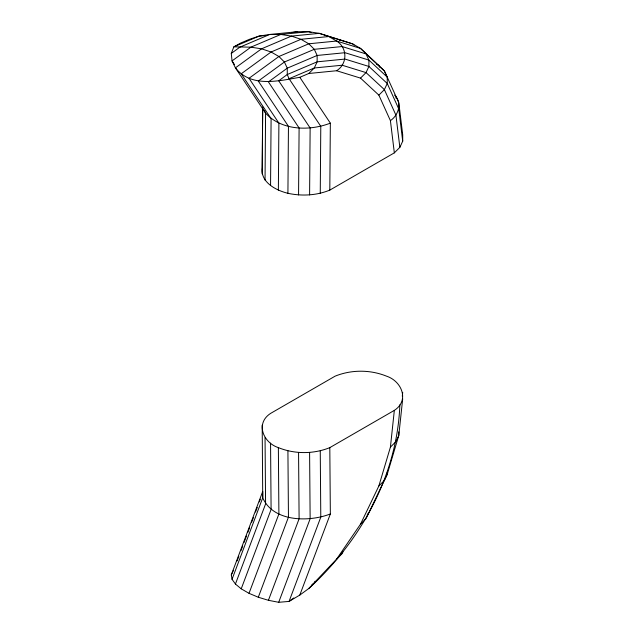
<?xml version="1.0" encoding="UTF-8"?>
<svg xmlns="http://www.w3.org/2000/svg" width="634" height="634" viewBox="0 0 634 634"><rect width="100%" height="100%" fill="white"/><g stroke="black" fill="none" stroke-linecap="round" stroke-linejoin="round"><path stroke-width="0.95" d="M262.674 107.503L262.191 167.574C260.146 182.172 275.917 190.382 287.915 193.299C301.816 196.286 316.58 195.534 329.807 190.113L394.34 152.857L399.856 147.342L402.709 141.192L402.709 134.82L398.778 102.589L384.386 70.945L360.524 48.414L352.726 43.912L319.267 33.348L308.607 31.7L297.584 31.7L269.735 34.458L259.084 36.106L249.527 39.292L240.563 43.104L233.859 46.837L231.291 53.415L232.044 60.912L235.428 67.862L265.583 113.137C281.575 130.636 309.44 131.206 330.346 123.154L299.811 77.308C278.445 80.954 251.151 87.857 235.428 67.862L261.549 48.818L291.426 36.106L319.267 33.348L352.726 43.912L354.137 45.22M262.191 173.938L262.73 106.98M265.044 180.096L265.583 113.137L264.362 110.498M270.559 185.611L271.098 118.645L241.221 73.79L271.098 51.996L300.976 39.292L328.816 36.534L336.614 41.036L360.524 48.414L384.386 70.945L387.239 77.102L387.239 83.466L398.778 108.961L402.709 141.192M278.366 190.113L278.897 123.154L249.019 78.291L278.897 56.505L308.774 43.794L336.614 41.036C347.622 47.812 347.622 63.963 336.614 70.739L308.774 73.496L299.811 77.308M287.915 193.299L288.454 126.332L258.3 81.065L284.412 62.013L314.29 49.309L342.13 46.551L366.04 53.93L368.901 60.079L387.239 77.102M298.566 194.947L299.105 127.981L268.42 81.913L287.265 68.171L317.143 55.459L344.991 52.701L368.901 60.079L368.901 66.451L366.04 72.601L360.524 78.117L336.614 70.739M309.598 194.947L310.137 127.981L278.698 80.787L287.265 74.535L317.143 61.831L344.991 59.073L368.901 66.451L387.239 83.466L384.386 89.616L378.87 95.132L390.409 120.626L394.34 152.857M320.257 193.299L320.788 126.332L289.064 78.711L287.265 74.535L287.265 68.171L284.412 62.013L278.897 56.505L271.098 51.996L261.549 48.818L250.89 47.17L233.859 46.837L259.084 36.106L265.804 35.441M329.807 190.113L330.346 123.154M232.044 579.302L262.73 497.801L262.73 491.429L231.291 574.927L232.044 579.302L235.428 584.041L241.221 588.827L249.019 593.329L258.3 597.244L268.42 600.303L278.698 602.3L289.064 601.412L299.811 595.072L308.774 588.526L336.614 559.14L360.524 524.152L378.87 485.953L390.409 447.144L394.34 410.372C409.786 400.363 401.607 381.082 386.542 376.168C370.224 369.567 351.41 369.567 335.093 376.168L270.559 413.423C255.114 423.433 263.292 442.714 278.366 447.628C294.683 454.229 313.489 454.229 329.807 447.628L394.34 410.372M399.856 404.857C397.256 475.635 360.358 541.396 308.774 588.526M402.297 396.21L402.709 392.335M402.709 398.707L398.778 435.479L387.239 474.287L384.386 480.437L378.87 485.953M237.092 560.947L238.828 556.335M240.912 550.795L242.656 546.183M244.042 542.49L246.475 536.031M247.862 532.338L249.598 527.726M251.682 522.194L253.426 517.574M255.51 512.042L257.245 507.43M259.33 501.89L260.368 499.124M235.428 584.041L265.583 503.951L265.044 437.611M241.221 588.827L271.098 509.467L270.559 443.126M249.019 593.329L278.897 513.968L278.366 447.628M258.3 597.244L288.454 517.154L287.915 450.814M268.42 600.303L299.105 518.802L298.566 452.462M278.698 602.3L310.137 518.802L309.598 452.462M299.811 595.072L330.346 513.968L329.807 447.628M315.106 581.259L314.29 583.018L311.928 584.738M342.946 551.865L342.13 553.625L336.614 559.14M387.239 472.465L387.239 474.287L366.04 518.636L360.524 524.152M231.291 574.927L233.494 570.307M367.229 514.927L368.901 512.486M308.774 73.496L314.29 67.981L317.143 61.831L317.143 55.459L314.29 49.309L308.774 43.794L300.976 39.292L291.426 36.106L280.767 34.458L269.735 34.458L239.858 47.17L231.291 53.415M390.409 120.626C398.738 115.134 402.313 102.51 394.538 95.06M390.409 447.144L395.917 441.629L398.778 435.479L398.778 431.841M293.796 597.965L289.064 601.412L320.788 517.154L320.257 450.814M289.064 78.711L314.29 67.981L342.13 65.223L366.04 72.601L384.386 89.616L395.917 115.111L399.856 147.342M330.346 513.968C309.091 522.226 273.294 522.075 262.73 497.801L262.191 425.089M291.767 32.596L297.584 31.7M339.301 40.132L343.176 40.727M311.373 32.548L308.607 31.7L280.767 34.458L250.89 47.17L232.044 60.912L234.477 64.573M376.533 64.082L378.87 65.429L379.671 67.188M360.524 78.117L378.87 95.132M395.917 96.439L396.163 98.389"/></g></svg>
